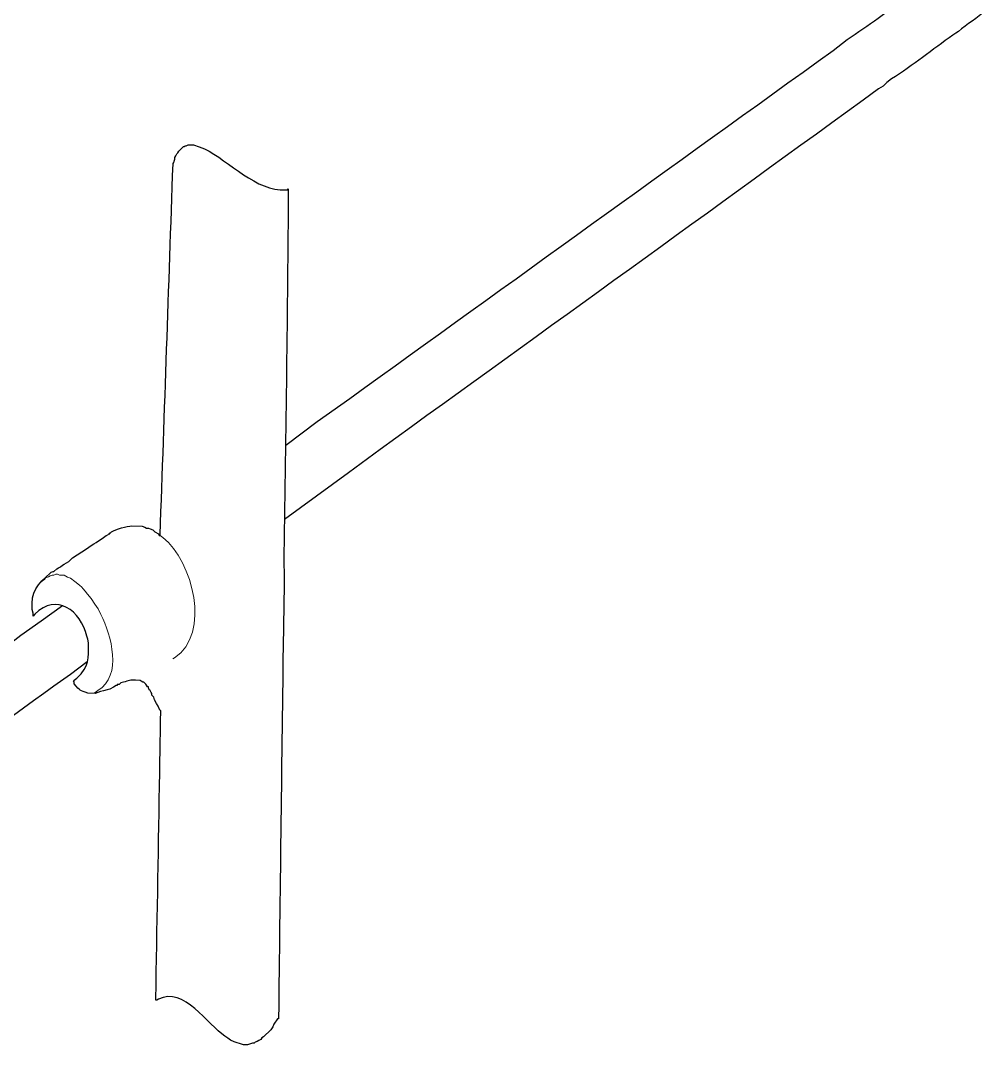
# Model space of a CAD drawing. Extents: x 0 to 563, y 0 to 205.
# Drawn here: x 445.97 to 472.93, y 3.42 to 32.07 of the extents above; entities that cross this region are included whole.
import ezdxf

# ---------------------------------------------------------------- set-up
doc = ezdxf.new("R2010")
doc.units = 0
doc.header["$LTSCALE"] = 0.3
doc.header["$MEASUREMENT"] = 0
doc.layers.add('1', color=1, linetype='CONTINUOUS')

msp = doc.modelspace()

# ---------------------------------------------------------------- linework, layer by layer
at = {"layer": '1', "color": 41, "lineweight": 25}
for points in [[(453.382, 20.218), (454.265, 20.87), (455.174, 21.521, -0.000297), (468.677, 31.238), (469.067, 31.539, 0.012492), (470.781, 32.766), (470.859, 32.816), (470.936, 32.865)], [(470.305, 30.44), (470.175, 30.34), (470.07, 30.239), (469.941, 30.164, -0.000966), (456.021, 20.096), (455.138, 19.444), (453.346, 18.141)], [(449.086, 17.959), (449.368, 17.954), (449.444, 17.927), (449.495, 17.9), (449.546, 17.899), (449.597, 17.873), (449.673, 17.846), (449.724, 17.794), (449.825, 17.741), (449.85, 17.689), (449.876, 17.689), (449.876, 17.714, 0.000186), (450.235, 28.069), (450.235, 28.094), (450.261, 28.094), (450.262, 28.145), (450.288, 28.196), (450.289, 28.247), (450.316, 28.298), (450.342, 28.349), (450.368, 28.374), (450.395, 28.425), (450.421, 28.45), (450.447, 28.475), (450.473, 28.5), (450.499, 28.526), (450.525, 28.551), (450.551, 28.55), (450.577, 28.576), (450.603, 28.575), (450.654, 28.6), (450.808, 28.597), (450.961, 28.543), (451.038, 28.516), (451.114, 28.489)], [(453.377, 27.347), (453.428, 27.347), (453.454, 27.372), (453.454, 27.346, -0.002502), (453.33, 17.218), (453.34, 16.321), (453.31, 14.577, 0.000372), (453.182, 4.219), (453.182, 4.193), (453.156, 4.194), (453.051, 4.042), (453.024, 3.965), (452.971, 3.889), (452.763, 3.688), (452.711, 3.663), (452.684, 3.612), (452.633, 3.587), (452.581, 3.563), (452.529, 3.538), (452.503, 3.513), (452.452, 3.514)], [(447.84, 14.159), (447.373, 13.808), (446.905, 13.483, -0.000236), (437.893, 6.945), (437.738, 6.845), (437.608, 6.745), (437.478, 6.645, -0.000633), (435.92, 5.518), (435.842, 5.468), (435.764, 5.392), (435.686, 5.342)]]:
    msp.add_lwpolyline(points, format="xyb", dxfattribs=at)
for points in [[(472.174, 31.767), (472.096, 31.717), (472.018, 31.667)], [(448.363, 17.689), (448.415, 17.714), (448.441, 17.739), (448.466, 17.739), (448.467, 17.764), (448.492, 17.764), (448.518, 17.789)], [(446.806, 16.639), (446.832, 16.664), (446.884, 16.689), (446.909, 16.688), (446.988, 16.764), (447.039, 16.789), (447.091, 16.813), (447.143, 16.864), (447.195, 16.889), (447.324, 16.963), (447.429, 17.064), (447.688, 17.239), (447.818, 17.314)], [(444.864, 14.082), (445.435, 14.483), (445.981, 14.909), (446.552, 15.31), (447.149, 15.735)], [(446.376, 15.492), (446.324, 15.442), (446.325, 15.519), (446.301, 15.622)], [(447.875, 14.697), (447.851, 14.8), (447.827, 14.877)], [(447.471, 13.55), (447.472, 13.601), (447.446, 13.627), (447.472, 13.627), (447.472, 13.652), (447.55, 13.702)], [(448.779, 13.579), (448.727, 13.528), (448.676, 13.529), (448.675, 13.503), (448.65, 13.504), (448.572, 13.454), (448.468, 13.404), (448.391, 13.38), (448.288, 13.356), (448.211, 13.332), (448.133, 13.308), (448.056, 13.283), (447.851, 13.287)], [(449.889, 12.508), (449.894, 12.79), (449.869, 12.816), (449.819, 12.92), (449.769, 12.997), (449.72, 13.101), (449.695, 13.178), (449.645, 13.23), (449.646, 13.282), (449.621, 13.308), (449.596, 13.359), (449.571, 13.385), (449.546, 13.437), (449.546, 13.463), (449.521, 13.463), (449.496, 13.515), (449.471, 13.541), (449.446, 13.567), (449.42, 13.593), (449.395, 13.594), (449.344, 13.62), (449.319, 13.646), (449.191, 13.648)], [(449.857, 10.688), (449.864, 11.072)], [(449.832, 4.739), (449.78, 4.714), (449.754, 4.714), (449.755, 4.765)], [(451.94, 3.548), (451.838, 3.601), (451.762, 3.654), (451.686, 3.706)]]:
    msp.add_lwpolyline(points, dxfattribs=at)
at = {"layer": '1', "color": 41, "lineweight": 13}
for points in [[(449.876, 17.689), (449.952, 17.636)], [(446.545, 16.387), (446.597, 16.437), (446.649, 16.462), (446.676, 16.513), (446.753, 16.537), (446.805, 16.562), (446.856, 16.587), (446.908, 16.586), (446.959, 16.611), (447.011, 16.61), (447.061, 16.583), (447.19, 16.581), (447.24, 16.554), (447.291, 16.528), (447.368, 16.501)], [(447.948, 15.927), (448.048, 15.771), (448.148, 15.641), (448.222, 15.486)], [(450.278, 14.271), (450.227, 14.246)], [(448.134, 13.359), (448.056, 13.309), (448.005, 13.284)]]:
    msp.add_lwpolyline(points, dxfattribs=at)
at = {"layer": '1', "color": 41, "lineweight": 25}
for points in [[(472.928, 32.344), (472.721, 32.157), (472.398, 31.962), (472.174, 31.767)], [(472.018, 31.667), (471.451, 31.259), (470.9, 30.823), (470.305, 30.44)], [(451.114, 28.489), (451.808, 28.149), (452.569, 27.285), (453.377, 27.347)], [(448.518, 17.789), (448.634, 17.869), (448.946, 17.959), (449.086, 17.959)], [(447.818, 17.314), (447.996, 17.455), (448.177, 17.537), (448.363, 17.689)], [(446.301, 15.622), (446.264, 16.112), (446.447, 16.342), (446.806, 16.639)], [(447.827, 14.877), (447.654, 15.59), (446.977, 16.102), (446.376, 15.492)], [(447.55, 13.702), (447.901, 14.067), (447.871, 14.232), (447.875, 14.697)], [(447.851, 13.287), (447.624, 13.376), (447.651, 13.337), (447.471, 13.55)], [(449.191, 13.648), (448.959, 13.67), (448.992, 13.615), (448.779, 13.579)], [(449.864, 11.072), (449.872, 11.551), (449.881, 12.029), (449.889, 12.508)], [(449.755, 4.765), (449.789, 6.74), (449.823, 8.714), (449.857, 10.688)], [(451.686, 3.706), (451.213, 4.018), (450.522, 5.116), (449.832, 4.739)], [(452.452, 3.514), (452.227, 3.421), (452.18, 3.477), (451.94, 3.548)]]:
    msp.add_open_spline(points, degree=3, dxfattribs=at)
at = {"layer": '1', "color": 41, "lineweight": 13}
for points in [[(449.952, 17.636), (450.793, 16.971), (451.295, 14.958), (450.278, 14.271)], [(447.368, 16.501), (447.742, 16.215), (447.64, 16.316), (447.948, 15.927)], [(448.222, 15.486), (448.504, 14.91), (448.835, 13.775), (448.134, 13.359)]]:
    msp.add_open_spline(points, degree=3, dxfattribs=at)

doc.saveas('drawing.dxf')
